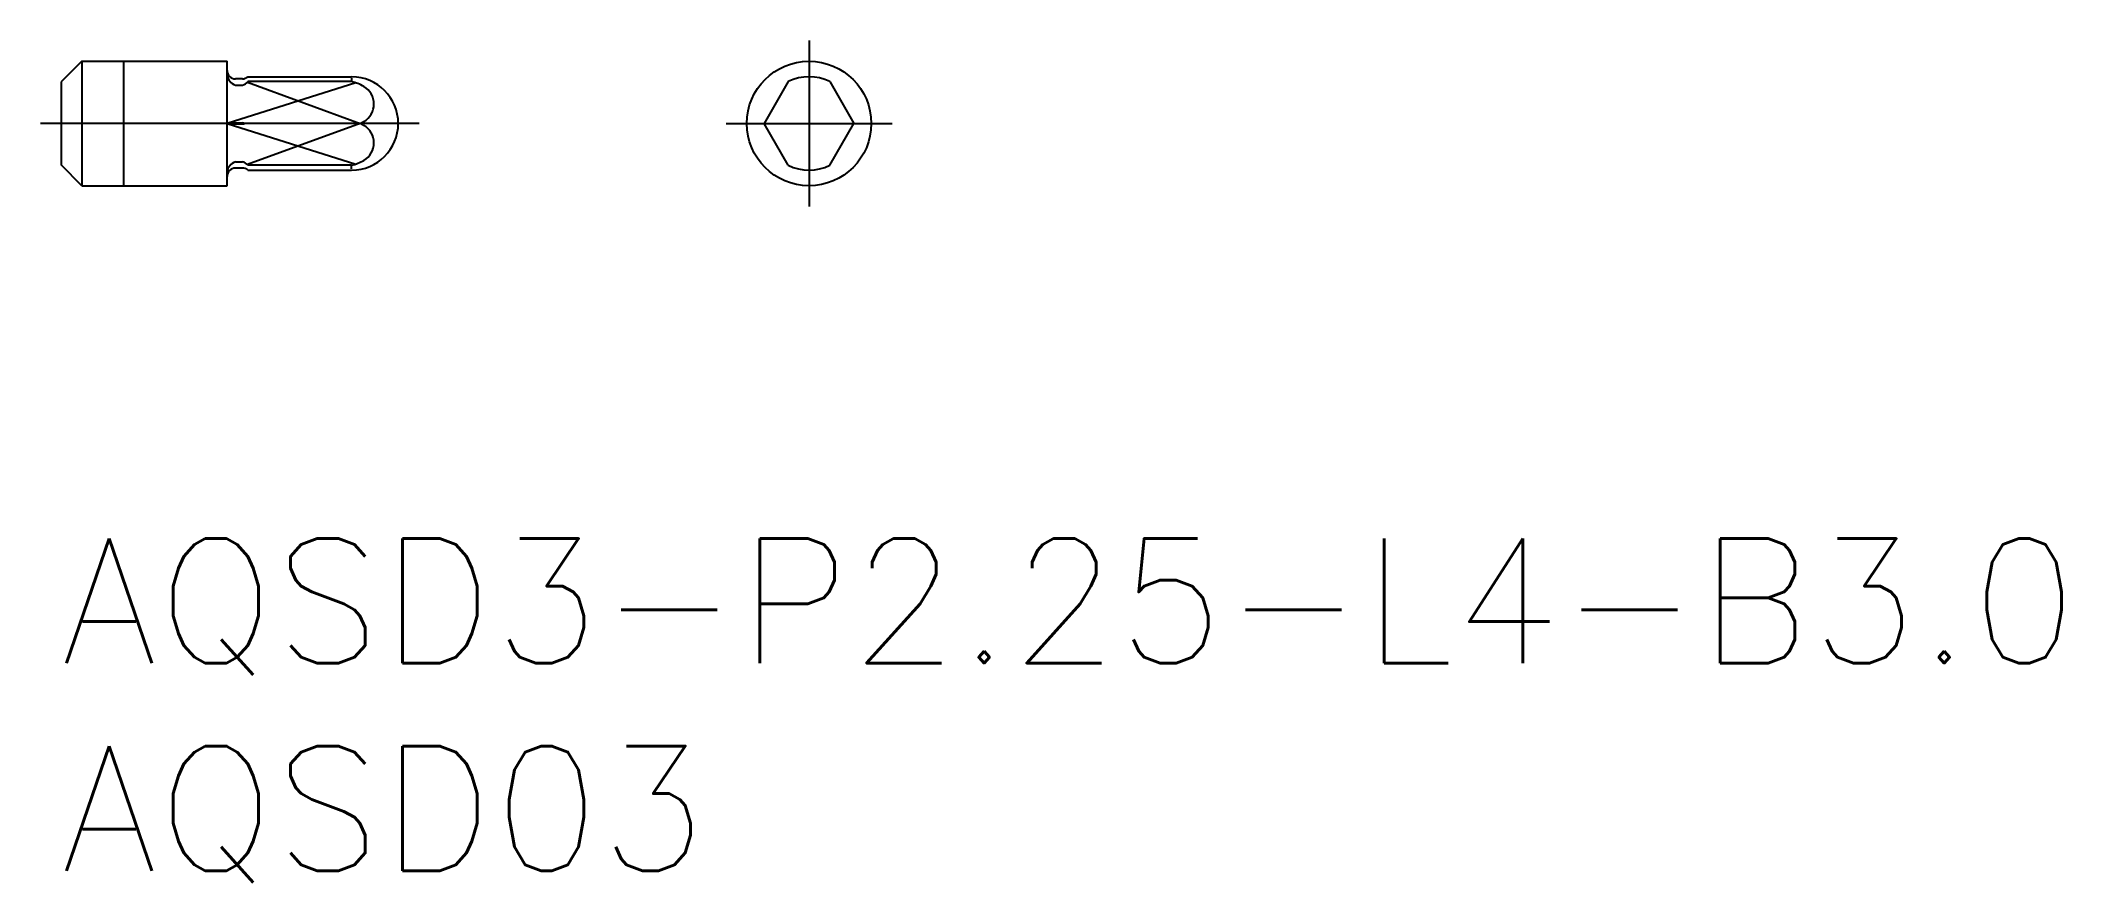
# Model space of a CAD drawing. Extents: x -0.5 to 48.2, y -8.3 to 12.
import ezdxf

# ---------------------------------------------------------------- set-up
doc = ezdxf.new("R2010")
doc.units = 0
doc.header["$LTSCALE"] = 0.5
doc.linetypes.add('CENTER', pattern=[50.8, 31.75, -6.35, 6.35, -6.35])
for name, color, linetype in [('MSM_CENTER', 1, 'CENTER'), ('MSM_CONTINUOUS', 7, 'CONTINUOUS'), ('MSM_NARROW', 5, 'CONTINUOUS'), ('MSM_PART_NUMBER', 7, 'CONTINUOUS')]:
    doc.layers.add(name, color=color, linetype=linetype)
doc.styles.get("Standard").update_dxf_attribs({"font": 'txt.shx', "height": 0.5, "bigfont": 'bigfont.shx'})

# ---------------------------------------------------------------- blocks, each defined once
blk = doc.blocks.new('*U18')
at = {"layer": 'MSM_PART_NUMBER'}
blk.add_text('AQSD3-P2.25-L4-B3.0', height=3, dxfattribs=at).set_placement((0, -3))
blk = doc.blocks.new('*U19')
at = {"layer": 'MSM_PART_NUMBER'}
blk.add_text('AQSD03', height=3, dxfattribs=at).set_placement((0, -8))

msp = doc.modelspace()

# ---------------------------------------------------------------- linework, layer by layer
at = {"layer": 'MSM_CENTER'}
for p, q in [((18.025, 12), (18.025, 8)), ((8.625, 10), (-0.5, 10)), ((16.025, 10), (20.025, 10))]:
    msp.add_line(p, q, dxfattribs=at)
at = {"layer": 'MSM_CONTINUOUS'}
for p, q in [((0.5, 11.5), (0, 11)), ((0.5, 11.5), (4, 11.5)), ((0.5, 11.5), (0.5, 8.5)), ((4, 8.5), (4, 11.5)), ((0, 11), (0, 9)), ((4.368, 11.075), (4.2, 11.075)), ((4.2, 10.925), (4.368, 10.925)), ((4.5, 11.125), (7, 11.125)), ((7, 11.008), (4.5, 11.008)), ((17.525, 11.008), (16.943, 10)), ((18.525, 11.008), (19.107, 10)), ((4.148, 10), (4, 10)), ((4.2, 10.012), (4.368, 10.012)), ((4.2, 9.988), (4.368, 9.988)), ((7.205, 10), (4.42, 10)), ((17.525, 8.992), (16.943, 10)), ((18.525, 8.992), (19.107, 10)), ((0.5, 8.5), (0, 9)), ((4.2, 9.075), (4.368, 9.075)), ((4.368, 8.925), (4.2, 8.925)), ((7, 8.992), (4.5, 8.992)), ((4.5, 8.875), (7, 8.875)), ((0.5, 8.5), (4, 8.5))]:
    msp.add_line(p, q, dxfattribs=at)
msp.add_circle((18.025, 10), 1.5, dxfattribs=at)
for centre, radius, start, end in [((4.2, 11.275), 0.2, 180, 270), ((4.279, 11.194), 0.28, 184.8013, 253.5389), ((4.368, 11.275), 0.2, 270, 311.4096), ((4.344, 11.11), 0.186, 277.2792, 326.8355), ((7, 10), 1.125, 270, 90), ((6.743, 9.934), 1.104, 59.9459, 76.5642), ((7.053, 10.468), 0.486, 300.0541, 59.9459), ((18.025, 10), 1.125, 63.6122, 116.3878), ((4.201, 9.887), 0.125, 90.6526, 115.3333), ((4.201, 10.113), 0.125, 244.6667, 269.3474), ((4.366, 9.887), 0.125, 64.6667, 89.3474), ((4.366, 10.113), 0.125, 270.6526, 295.3333), ((6.743, 11.003), 1.104, 294.7076, 300.0541), ((6.743, 8.997), 1.104, 59.9459, 65.2924), ((7.053, 9.532), 0.486, 300.0541, 59.9459), ((4.279, 8.806), 0.28, 106.4611, 175.1987), ((4.2, 8.725), 0.2, 90, 180), ((4.344, 8.89), 0.186, 33.1645, 82.7208), ((4.368, 8.725), 0.2, 48.5904, 90), ((6.743, 10.066), 1.104, 283.4358, 300.0541), ((18.025, 10), 1.125, 243.6122, 296.3878)]:
    msp.add_arc(centre, radius, start, end, dxfattribs=at)
at = {"layer": 'MSM_NARROW'}
for p, q in [((1.5, 11.5), (1.5, 8.5)), ((7.106, 10.977), (4, 10)), ((4.488, 10.992), (7.205, 10)), ((7, 11.09), (7, 11.008)), ((4, 10), (7.106, 9.023)), ((7.205, 10), (4.488, 9.008)), ((7, 8.91), (7, 8.992))]:
    msp.add_line(p, q, dxfattribs=at)

# ---------------------------------------------------------------- block references
at = {"layer": 'MSM_CONTINUOUS'}
for name in ['*U18', '*U19']:
    msp.add_blockref(name, (0, 0), dxfattribs=at)

doc.saveas('drawing.dxf')
